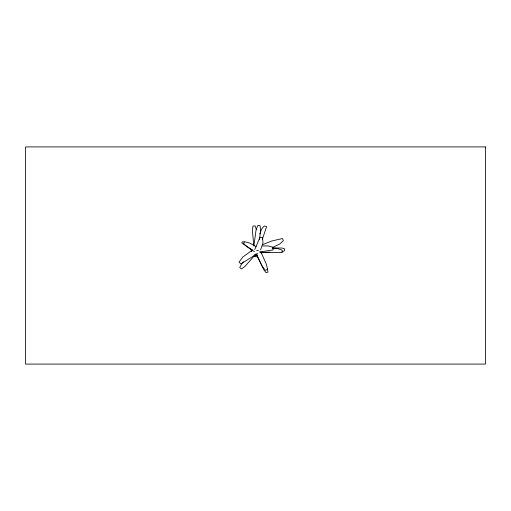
<?xml version="1.0" encoding="UTF-8"?>
<svg xmlns="http://www.w3.org/2000/svg" width="511" height="511" viewBox="0 0 511 511"><rect width="100%" height="100%" fill="white"/><g stroke="black" fill="none" stroke-linecap="round" stroke-linejoin="round"><path stroke-width="0.77" d="M253.922 245.759L256.024 230.071L257.812 225.447L260.176 225.741L260.501 231.049L259.467 239.602M262.399 239.103L266.589 226.609L264.481 225.939L262.922 227.338L261.53 229.267L259.869 233.923M260.572 249.898L263.012 242.814L262.488 237.328L259.844 237.647L254.765 249.496M255.985 253.954L244.807 266.55L241.358 268.99L239.748 267.496L241.844 263.497L243.408 261.702M261.185 253.788L262.545 252.134M252.511 250.013L242.859 256.982L239.02 262.156L240.962 263.893L257.621 253.488M262.667 244.641L271.884 240.956L282.519 238.535L283.375 240.681L281.74 242.188L279.721 243.99L272.484 247.58M254.05 256.273L257.327 254.938M281.868 251.878L284.429 250.831L284.627 248.851L282.091 248.033L272.574 247.937M254.548 254.887L256.567 254.35M259.371 252.064L273.238 249.853L272.874 247.158L268.02 245.893L262.501 245.989M269.77 252.179L260.648 252.46M257.793 256.937L253.667 256.196M260.763 252.549L282.142 252.619L282.219 250.198L277.396 248.467L272.254 248.084M256.675 250.39L258.4 250.55M243.964 242.003L242.495 241.741L241.741 242.866L252.268 250.039M256.171 246.73L249.598 243.019L244.43 241.646L243.747 243.932L247.413 247.017L254.401 251.623M251.987 250.249L250.773 249.068M260.891 251.846L266.384 264.334L267.521 269.31L265.42 270.402L262.098 265.963L256.324 254.133L263.81 269.878L266.193 272.778L267.962 272.05L267.298 268.582M251.163 249.809L251.687 251.022M256.484 229.816L255.117 225.856L252.932 226.098L252.421 230.582L253.775 245.778M251.348 249.362L251.725 251.508M485.45 146.913L25.55 146.913L25.55 364.088L485.45 364.088L485.45 146.913"/></g></svg>
